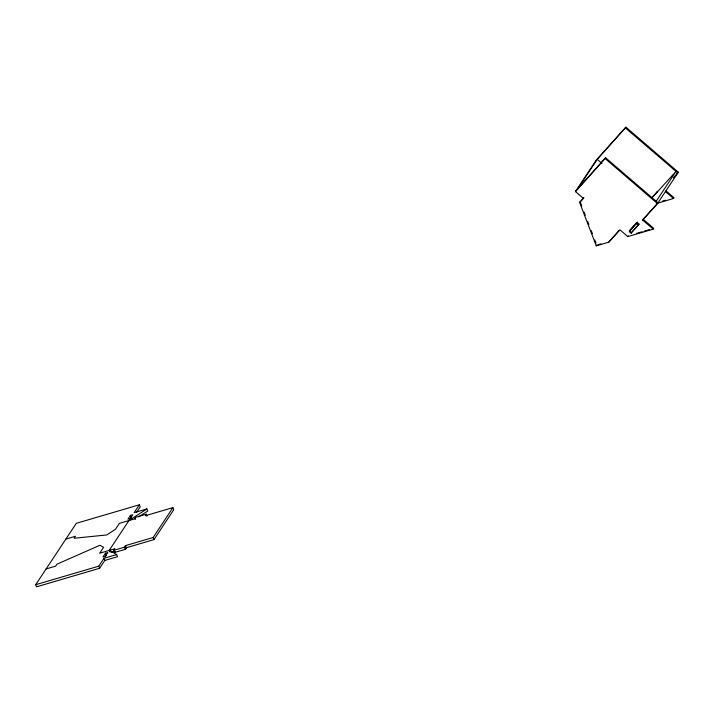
<?xml version="1.0" encoding="UTF-8"?>
<svg xmlns="http://www.w3.org/2000/svg" width="714" height="714" viewBox="0 0 714 714"><rect width="100%" height="100%" fill="white"/><g stroke="black" fill="none" stroke-linecap="round" stroke-linejoin="round"><path stroke-width="1.07" d="M637.54 222.063L636.95 222.955L637.272 222.598L639.048 224.125L631.131 233.112L629.355 231.577L630.4 229.997M631.131 233.112L631.587 232.425M138.73 516.865L147.691 511.054L146.879 508.921L128.957 520.542L109.197 550.414L116.694 554.564L117.507 556.697L104.797 560.428L99.603 568.29L36.521 586.828L35.7 584.704L76.291 523.335L139.373 504.789L140.185 506.922L136.722 512.161M105.458 553.163L102.959 556.947L105.342 556.251L107.841 552.457L105.458 553.163L106.279 555.287L105.279 556.804M130.43 515.401L127.931 519.194L130.314 518.489L132.813 514.705L130.43 515.401L131.251 517.534L130.251 519.051M35.7 584.704L98.782 566.157L103.985 558.294L116.694 554.564M139.373 504.789L134.17 512.652L146.879 508.921M126.191 548.513L125.709 548.655L126.307 547.754L153.965 539.623L173.725 509.751L172.904 507.618L153.153 537.499L125.485 545.63L124.896 546.522L125.369 546.38L126.191 548.513L125.262 549.334L114.686 552.44L113.847 549.771L114.918 548.736L99.665 553.216L103.584 547.299L99.898 545.264L56.95 564.185L55.647 566.148L46.115 568.951M653.221 229.123L627.811 236.584L619.904 229.792L608.765 242.18L596.279 245.848L579.643 202.508L583.356 198.376L575.448 191.584L596.244 160.186L625.928 127.172L678.3 172.181L657.496 203.579L642.671 220.064L653.221 229.123L653.729 228.355L643.18 219.287L642.671 220.064M577.403 189.21L597.19 159.338L601.938 163.417M575.448 191.584L605.633 157.803L658.005 202.812L642.912 219.591M595.735 160.953L625.928 127.172M579.643 202.508L583.865 197.608L583.356 198.376M596.279 245.848L596.788 245.081M608.765 242.18L618.931 230.676M627.811 236.584L628.329 235.816M657.13 192.03L657.639 191.263L651.927 197.617M656.22 201.286L676.015 171.414L651.418 198.385M657.639 203.169L673.516 198.501L674.025 197.733L665.912 190.754M629.355 231.577L637.272 222.598M575.948 190.816L605.633 157.803M676.818 173.823L678.3 172.181M673.347 177.893L677.791 172.949L625.419 127.94M633.773 225.856L629.694 230.595L636.834 222.652L638.155 223.785M635.201 224.267L636.629 222.679M631.676 232.291L639.048 224.125M135.33 519.524L134.785 518.105L135.714 517.284L146.29 514.178L146.834 515.597M113.874 550.316L124.441 547.201L125.369 546.38M662.378 201.152L665.555 200.223M597.823 244.777L600.947 243.858M636.79 233.335L642.091 231.773M644.206 231.157L649.499 229.605M134.785 518.105L135.267 517.962L134.669 518.864L119.425 523.344L115.516 529.252L106.707 534.964L74.095 538.249L75.398 536.276L65.875 539.079M146.29 514.178L145.245 515.749L172.904 507.618M110.965 552.261L114.784 551.146M114.686 552.44L115.141 551.761M665.403 191.522L673.516 198.501M605.124 158.57L657.496 203.579M636.495 223.643L638.271 225.169M629.489 231.256L631.265 232.782M580.152 201.741L581.731 205.864M584.114 212.058L585.301 215.155M587.676 221.349L588.863 224.446M591.246 230.631L592.433 233.728M594.807 239.922L595.994 243.019M146.316 514.714L146.861 516.133M153.153 537.499L153.965 539.623M125.485 545.63L126.307 547.754M124.441 547.201L125.262 549.334M113.847 549.771L114.659 551.895M109.197 550.414L109.742 551.833M103.985 558.294L104.797 560.428M98.782 566.157L99.603 568.29"/></g></svg>
